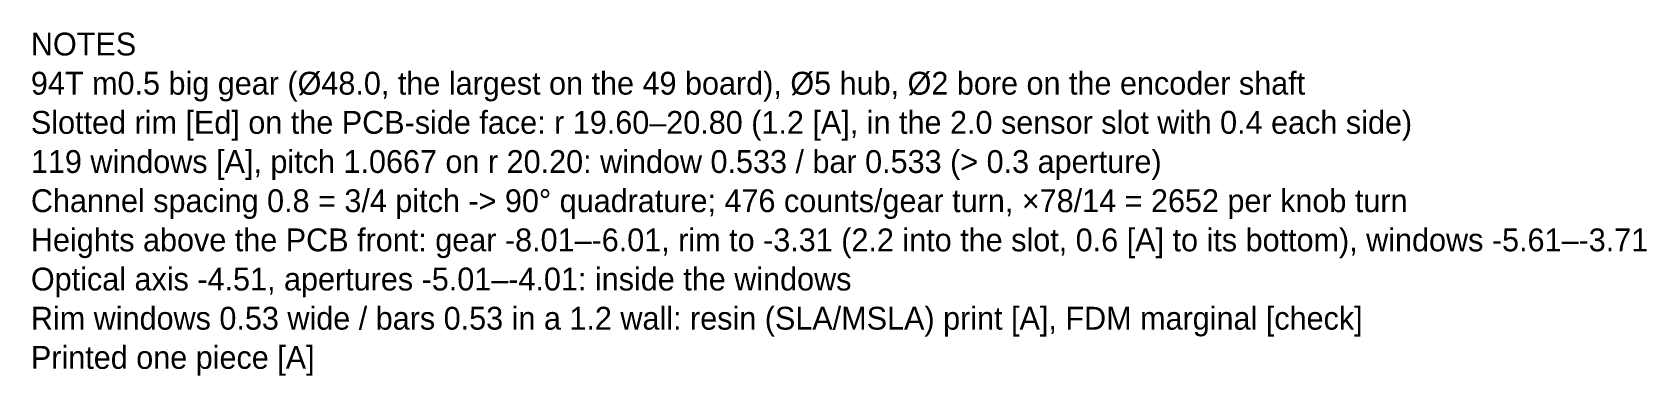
# Model space of a CAD drawing. Header units: millimetres. Extents: x -37 to 135, y -32 to 86.
# Drawn here: x 36.1 to 135, y 65.1 to 86.1 of the extents above; entities that cross this region are included whole.
import ezdxf

# ---------------------------------------------------------------- set-up
doc = ezdxf.new("R2010")
doc.units = ezdxf.units.MM
doc.layers.add('TEXT', color=7, linetype='CONTINUOUS')

msp = doc.modelspace()

# ---------------------------------------------------------------- texts
at = {"layer": 'TEXT'}
for s, p in [('NOTES', (35.99936, 84.67365)), ('94T m0.5 big gear (Ø48.0, the largest on the 49 board), Ø5 hub, Ø2 bore on the encoder shaft', (35.99936, 82.27365)), ('Slotted rim [Ed] on the PCB-side face: r 19.60–20.80 (1.2 [A], in the 2.0 sensor slot with 0.4 each side)', (35.99936, 79.87365)), ('119 windows [A], pitch 1.0667 on r 20.20: window 0.533 / bar 0.533 (> 0.3 aperture)', (35.99936, 77.47365)), ('Channel spacing 0.8 = 3/4 pitch -> 90° quadrature; 476 counts/gear turn, ×78/14 = 2652 per knob turn', (35.99936, 75.07365)), ('Heights above the PCB front: gear -8.01–-6.01, rim to -3.31 (2.2 into the slot, 0.6 [A] to its bottom), windows -5.61–-3.71', (35.99936, 72.67365)), ('Optical axis -4.51, apertures -5.01–-4.01: inside the windows', (35.99936, 70.27365)), ('Rim windows 0.53 wide / bars 0.53 in a 1.2 wall: resin (SLA/MSLA) print [A], FDM marginal [check]', (35.99936, 67.87365)), ('Printed one piece [A]', (35.99936, 65.47365))]:
    msp.add_text(s, height=1.4, dxfattribs=at).set_placement(p)

doc.saveas('drawing.dxf')
